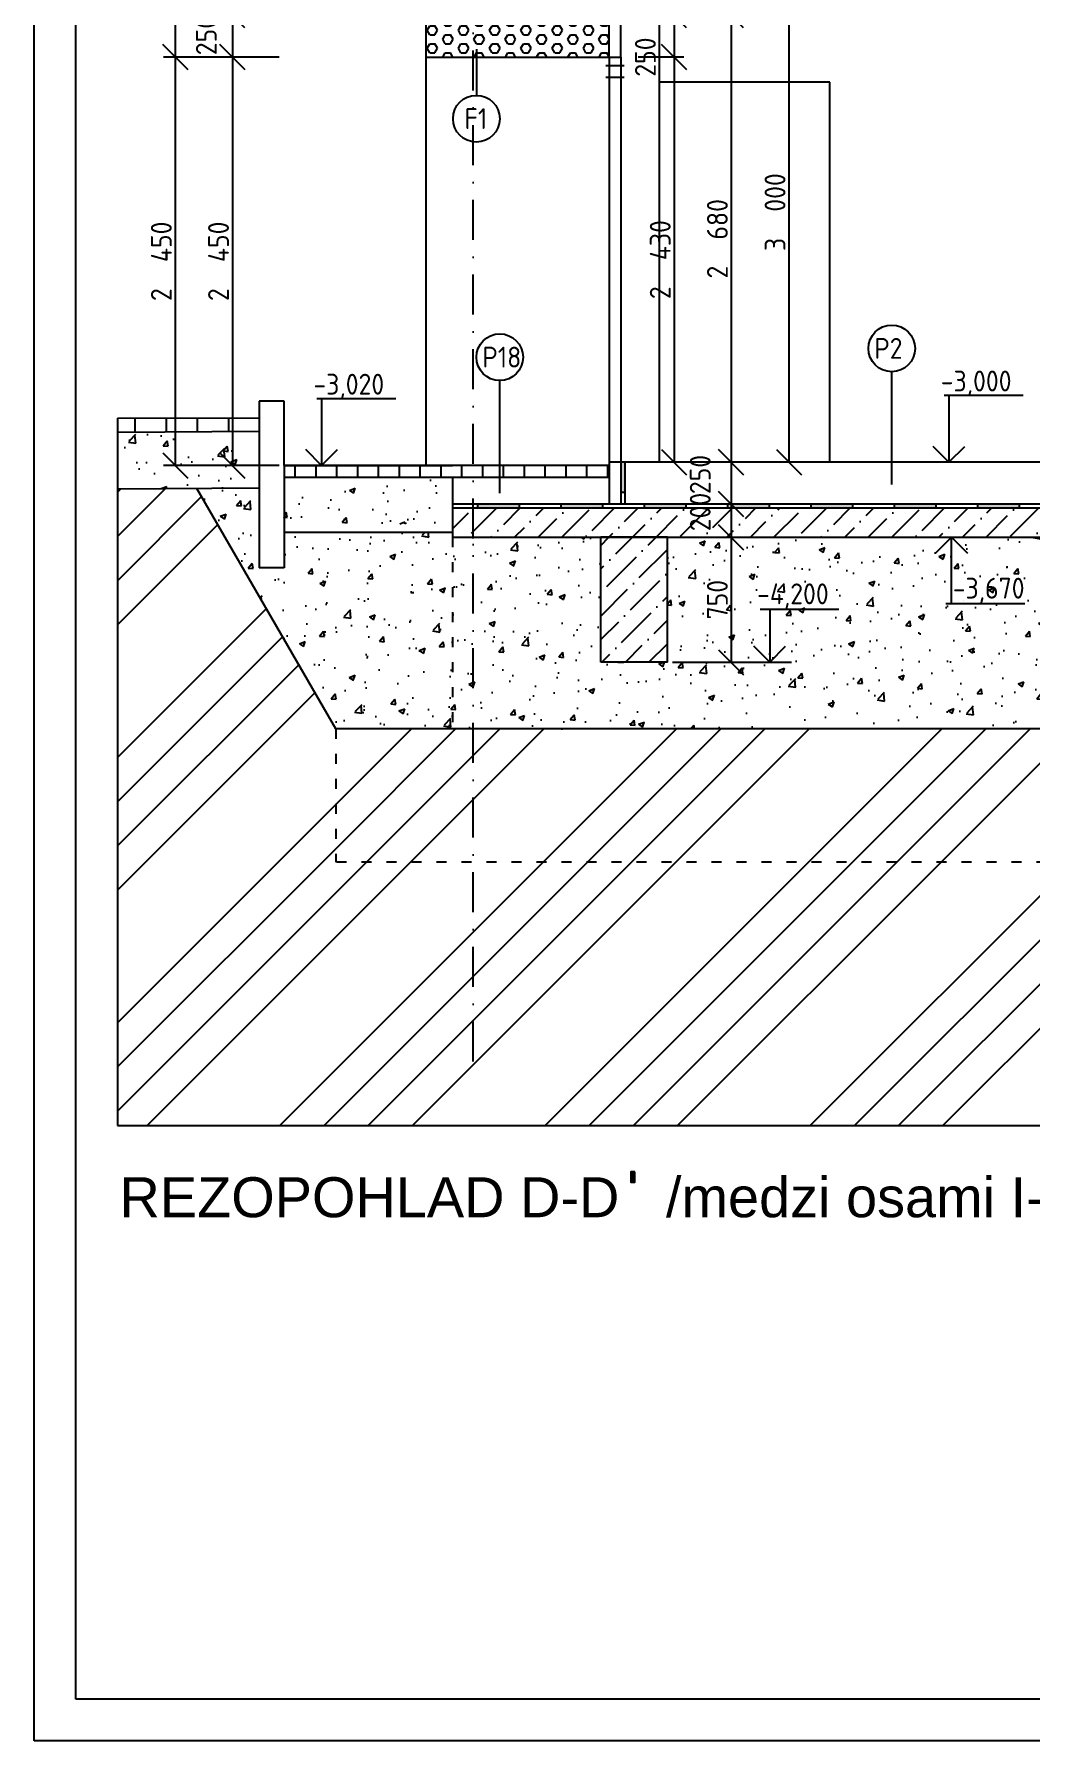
# Model space of a CAD drawing. Extents: x 3792242 to 5145247, y -1546315 to -1031918.
# Drawn here: x 3793531 to 3799511, y -1546315 to -1536076 of the extents above; entities that cross this region are included whole.
import ezdxf
from ezdxf.enums import TextEntityAlignment as Align

# ---------------------------------------------------------------- set-up
doc = ezdxf.new("R2010")
doc.units = 0
doc.header["$MEASUREMENT"] = 0
doc.linetypes.add('ACAD_ISO03W100', pattern=[30, 12, -18])
doc.linetypes.add('BODKOCIARKOVANA_3', pattern=[5.6, 3, -1.3, 0, -1.3])
doc.layers.get('0').update_dxf_attribs({"linetype": 'CONTINUOUS'})
doc.layers.get('Defpoints').update_dxf_attribs({"color": 61, "linetype": 'CONTINUOUS'})
for name, color, linetype in [('KÓTY', 4, 'CONTINUOUS'), ('MÚRY', 1, 'CONTINUOUS'), ('OKNÁ', 143, 'CONTINUOUS'), ('osi', 253, 'CONTINUOUS'), ('TENKÁ', 7, 'CONTINUOUS'), ('ŠRAFY', 82, 'CONTINUOUS'), ('šrafy-múry', 8, 'CONTINUOUS')]:
    doc.layers.add(name, color=color, linetype=linetype)
doc.styles.add('ARIAL', font='arial.ttf')
doc.styles.add('STYLE1', font='isocp.shx')
doc.dimstyles.new('STANDARD-50', dxfattribs={"dimtxt": 125, "dimasz": 150, "dimexe": 10, "dimexo": 200, "dimgap": 20, "dimtad": 1, "dimdsep": 46, "dimlunit": 6, "dimtxsty": 'STYLE1', "dimblk1": 'OBLIQUE', "dimblk2": 'OBLIQUE', "dimsah": 1, "dimcen": 2.5, "dimse1": 1, "dimse2": 1, "dimadec": 0, "dimazin": 0, "dimtfac": 1, "dimtmove": 1, "dimatfit": 3, "dimldrblk": 'OBLIQUE', "dimfxl": 1, "dimtolj": 1, "dimtzin": 0, "dimarcsym": 0})
pattern_1 = [(45, (42813.19, 2e-09), (53.0330086, 194.4543648), [250, -50, 0, -50])]
pattern_2 = [(45, (42813.2, 0), (-795.49513, 795.49513), []), (45, (43078.4, 0), (-795.49513, 795.49513), []), (45, (43343.5, 0), (-795.49513, 795.49513), []), (45, (43608.7, 0), (-795.49513, 795.49513), [])]
pattern_3 = [(50, (-12142841.75, 590327.22), (358.6300913, -31.3760675), [37.5, -412.5]), (355, (-12142841.75, 590327.22), (-69.375667, 376.096067), [30, -330]), (100.4514445, (-12142811.87, 590324.6), (289.254423, 344.7199955), [31.870096, -350.571056]), (46.1842, (-12142841.75, 590427.22), (533.620665, -82.75964), [56.25, -618.75]), (96.6356355, (-12142797.3, 590420.33), (467.330973, 487.0593), [47.805171, -525.85688]), (351.184164, (-12142841.75, 590427.2), (467.330973, 487.0593), [45, -495]), (21, (-12142791.75, 590402.22), (298.453526, -201.3094453), [37.5, -412.5]), (326, (-12142791.75, 590402.22), (121.657666, 362.5750225), [30, -330]), (71.4514447, (-12142766.9, 590385.45), (420.111188, 161.2655764), [31.870095, -350.571056]), (37.5, (-12142841.75, 590327.22), (6.0799277, 166.4469269), [0, -326, 0, -335, 0, -331.25]), (7.5, (-12142841.75, 590327.22), (131.5347687, 197.205856), [0, -191, 0, -318.5, 0, -126.25]), (327.5, (-12142953.25, 590327.22), (266.9112181, -11.2774359), [0, -125, 0, -390, 0, -517.5]), (317.5, (-12143003.25, 590327.22), (291.5930847, 50.052491), [0, -162.5, 0, -259, 0, -367.5])]

# ---------------------------------------------------------------- blocks, each defined once
blk = doc.blocks.new('_OBLIQUE')
at = {"color": 0, "linetype": 'ByBlock'}
blk.add_line((-0.5, -0.5), (0.5, 0.5), dxfattribs=at)
blk = doc.blocks.new('*D33696')
at = {"layer": 'Defpoints', "color": 0}
for p in [(3797050, -1535964), (3797050, -1536214), (3797370, -1536214)]:
    blk.add_point(p, dxfattribs=at)
at = {"layer": 'KÓTY', "color": 0, "lineweight": -2, "ltscale": 0.25}
blk.add_line((3797370, -1535964), (3797370, -1536214), dxfattribs=at)
at = {"layer": 'KÓTY', "color": 0, "linetype": 'ByBlock', "lineweight": -2, "xscale": 150, "yscale": 150, "zscale": 150}
for p, rotation in [((3797370, -1535964), 90), ((3797370, -1536214), 270)]:
    blk.add_blockref('_OBLIQUE', p, dxfattribs=dict(at, rotation=rotation))
at = {"layer": 'KÓTY', "color": 0, "insert": (3797198, -1536214), "char_height": 125, "attachment_point": 5, "rotation": 90, "style": 'STYLE1'}
blk.add_mtext('\\A1;250', dxfattribs=at)
blk = doc.blocks.new('*D33697')
at = {"layer": 'Defpoints', "color": 0}
for p in [(3797050, -1536214), (3797050, -1538644), (3797370, -1538644)]:
    blk.add_point(p, dxfattribs=at)
at = {"layer": 'KÓTY', "color": 0, "lineweight": -2, "ltscale": 0.25}
blk.add_line((3797370, -1536214), (3797370, -1538644), dxfattribs=at)
at = {"layer": 'KÓTY', "color": 0, "linetype": 'ByBlock', "lineweight": -2, "xscale": 150, "yscale": 150, "zscale": 150}
for p, rotation in [((3797370, -1536214), 90), ((3797370, -1538644), 270)]:
    blk.add_blockref('_OBLIQUE', p, dxfattribs=dict(at, rotation=rotation))
at = {"layer": 'KÓTY', "color": 0, "insert": (3797287, -1537429), "char_height": 125, "attachment_point": 5, "rotation": 90, "style": 'STYLE1'}
blk.add_mtext('\\A1;2ﾠ430', dxfattribs=at)
blk = doc.blocks.new('*D33698')
at = {"layer": 'Defpoints', "color": 0}
for p in [(3798059, -1535644), (3798059, -1538644), (3798059, -1538644)]:
    blk.add_point(p, dxfattribs=at)
at = {"layer": 'KÓTY', "color": 0, "lineweight": -2, "ltscale": 0.25}
blk.add_line((3798059, -1535644), (3798059, -1538644), dxfattribs=at)
at = {"layer": 'KÓTY', "color": 0, "linetype": 'ByBlock', "lineweight": -2, "xscale": 150, "yscale": 150, "zscale": 150}
for p, rotation in [((3798059, -1535644), 90), ((3798059, -1538644), 270)]:
    blk.add_blockref('_OBLIQUE', p, dxfattribs=dict(at, rotation=rotation))
at = {"layer": 'KÓTY', "color": 0, "insert": (3797976, -1537144), "char_height": 125, "attachment_point": 5, "rotation": 90, "style": 'STYLE1'}
blk.add_mtext('\\A1;3ﾠ000', dxfattribs=at)
blk = doc.blocks.new('*D33699')
at = {"layer": 'Defpoints', "color": 0}
for p in [(3797050, -1535964), (3797050, -1538644), (3797712, -1538644)]:
    blk.add_point(p, dxfattribs=at)
at = {"layer": 'KÓTY', "color": 0, "lineweight": -2, "ltscale": 0.25}
blk.add_line((3797712, -1535964), (3797712, -1538644), dxfattribs=at)
at = {"layer": 'KÓTY', "color": 0, "linetype": 'ByBlock', "lineweight": -2, "xscale": 150, "yscale": 150, "zscale": 150}
for p, rotation in [((3797712, -1535964), 90), ((3797712, -1538644), 270)]:
    blk.add_blockref('_OBLIQUE', p, dxfattribs=dict(at, rotation=rotation))
at = {"layer": 'KÓTY', "color": 0, "insert": (3797630, -1537304), "char_height": 125, "attachment_point": 5, "rotation": 90, "style": 'STYLE1'}
blk.add_mtext('\\A1;2ﾠ680', dxfattribs=at)
blk = doc.blocks.new('*D39734')
at = {"layer": 'Defpoints', "color": 0}
for p in [(3797712, -1538644), (3797712, -1538894), (3797712, -1538894)]:
    blk.add_point(p, dxfattribs=at)
at = {"layer": 'KÓTY', "color": 0, "lineweight": -2, "ltscale": 0.25}
blk.add_line((3797712, -1538644), (3797712, -1538894), dxfattribs=at)
at = {"layer": 'KÓTY', "color": 0, "linetype": 'ByBlock', "lineweight": -2, "xscale": 150, "yscale": 150, "zscale": 150}
for p, rotation in [((3797712, -1538644), 90), ((3797712, -1538894), 270)]:
    blk.add_blockref('_OBLIQUE', p, dxfattribs=dict(at, rotation=rotation))
at = {"layer": 'KÓTY', "color": 0, "insert": (3797527, -1538718), "char_height": 125, "attachment_point": 5, "rotation": 90, "style": 'STYLE1'}
blk.add_mtext('\\A1;250', dxfattribs=at)
blk = doc.blocks.new('*D39735')
at = {"layer": 'Defpoints', "color": 0}
for p in [(3797712, -1538894), (3797712, -1539094), (3797712, -1539094)]:
    blk.add_point(p, dxfattribs=at)
at = {"layer": 'KÓTY', "color": 0, "lineweight": -2, "ltscale": 0.25}
blk.add_line((3797712, -1538894), (3797712, -1539094), dxfattribs=at)
at = {"layer": 'KÓTY', "color": 0, "linetype": 'ByBlock', "lineweight": -2, "xscale": 150, "yscale": 150, "zscale": 150}
for p, rotation in [((3797712, -1538894), 90), ((3797712, -1539094), 270)]:
    blk.add_blockref('_OBLIQUE', p, dxfattribs=dict(at, rotation=rotation))
at = {"layer": 'KÓTY', "color": 0, "insert": (3797527, -1538943), "char_height": 125, "attachment_point": 5, "rotation": 90, "style": 'STYLE1'}
blk.add_mtext('\\A1;200', dxfattribs=at)
blk = doc.blocks.new('*D39736')
at = {"layer": 'Defpoints', "color": 0}
for p in [(3797330, -1539094), (3797330, -1539844), (3797712, -1539844)]:
    blk.add_point(p, dxfattribs=at)
at = {"layer": 'KÓTY', "color": 0, "lineweight": -2, "ltscale": 0.25}
blk.add_line((3797712, -1539094), (3797712, -1539844), dxfattribs=at)
at = {"layer": 'KÓTY', "color": 0, "linetype": 'ByBlock', "lineweight": -2, "xscale": 150, "yscale": 150, "zscale": 150}
for p, rotation in [((3797712, -1539094), 90), ((3797712, -1539844), 270)]:
    blk.add_blockref('_OBLIQUE', p, dxfattribs=dict(at, rotation=rotation))
at = {"layer": 'KÓTY', "color": 0, "insert": (3797630, -1539469), "char_height": 125, "attachment_point": 5, "rotation": 90, "style": 'STYLE1'}
blk.add_mtext('\\A1;750', dxfattribs=at)
blk = doc.blocks.new('*D49444')
at = {"layer": 'Defpoints', "color": 0}
for p in [(3795880, -1534084), (3794377, -1536214), (3795880, -1536214)]:
    blk.add_point(p, dxfattribs=at)
at = {"layer": 'KÓTY', "color": 0, "lineweight": -2, "ltscale": 0.25}
blk.add_line((3794377, -1534084), (3794377, -1536214), dxfattribs=at)
at = {"layer": 'KÓTY', "color": 0, "linetype": 'ByBlock', "lineweight": -2, "xscale": 150, "yscale": 150, "zscale": 150}
for p, rotation in [((3794377, -1534084), 90), ((3794377, -1536214), 270)]:
    blk.add_blockref('_OBLIQUE', p, dxfattribs=dict(at, rotation=rotation))
at = {"layer": 'KÓTY', "color": 0, "insert": (3794294, -1535149), "char_height": 125, "attachment_point": 5, "rotation": 90, "style": 'STYLE1'}
blk.add_mtext('\\A1;2ﾠ130', dxfattribs=at)
blk = doc.blocks.new('*D49445')
at = {"layer": 'Defpoints', "color": 0}
for p in [(3795880, -1536214), (3794377, -1538664), (3795880, -1538664)]:
    blk.add_point(p, dxfattribs=at)
at = {"layer": 'KÓTY', "color": 0, "lineweight": -2, "ltscale": 0.25}
blk.add_line((3794377, -1536214), (3794377, -1538664), dxfattribs=at)
at = {"layer": 'KÓTY', "color": 0, "linetype": 'ByBlock', "lineweight": -2, "xscale": 150, "yscale": 150, "zscale": 150}
for p, rotation in [((3794377, -1536214), 90), ((3794377, -1538664), 270)]:
    blk.add_blockref('_OBLIQUE', p, dxfattribs=dict(at, rotation=rotation))
at = {"layer": 'KÓTY', "color": 0, "insert": (3794294, -1537439), "char_height": 125, "attachment_point": 5, "rotation": 90, "style": 'STYLE1'}
blk.add_mtext('\\A1;2ﾠ450', dxfattribs=at)
blk = doc.blocks.new('*D49462')
at = {"layer": 'Defpoints', "color": 0}
for p in [(3796080, -1535964), (3794720, -1536214), (3795880, -1536214)]:
    blk.add_point(p, dxfattribs=at)
at = {"layer": 'KÓTY', "color": 0, "lineweight": -2, "ltscale": 0.25}
blk.add_line((3794720, -1535964), (3794720, -1536214), dxfattribs=at)
at = {"layer": 'KÓTY', "color": 0, "linetype": 'ByBlock', "lineweight": -2, "xscale": 150, "yscale": 150, "zscale": 150}
for p, rotation in [((3794720, -1535964), 90), ((3794720, -1536214), 270)]:
    blk.add_blockref('_OBLIQUE', p, dxfattribs=dict(at, rotation=rotation))
at = {"layer": 'KÓTY', "color": 0, "insert": (3794564, -1536085), "char_height": 125, "attachment_point": 5, "rotation": 90, "style": 'STYLE1'}
blk.add_mtext('\\A1;250', dxfattribs=at)
blk = doc.blocks.new('*D49463')
at = {"layer": 'Defpoints', "color": 0}
for p in [(3795880, -1536214), (3794720, -1538664), (3795880, -1538664)]:
    blk.add_point(p, dxfattribs=at)
at = {"layer": 'KÓTY', "color": 0, "lineweight": -2, "ltscale": 0.25}
blk.add_line((3794720, -1536214), (3794720, -1538664), dxfattribs=at)
at = {"layer": 'KÓTY', "color": 0, "linetype": 'ByBlock', "lineweight": -2, "xscale": 150, "yscale": 150, "zscale": 150}
for p, rotation in [((3794720, -1536214), 90), ((3794720, -1538664), 270)]:
    blk.add_blockref('_OBLIQUE', p, dxfattribs=dict(at, rotation=rotation))
at = {"layer": 'KÓTY', "color": 0, "insert": (3794637, -1537439), "char_height": 125, "attachment_point": 5, "rotation": 90, "style": 'STYLE1'}
blk.add_mtext('\\A1;2ﾠ450', dxfattribs=at)

msp = doc.modelspace()

# ---------------------------------------------------------------- hatches: boundary and pattern name
at = {"layer": 'TENKÁ', "ltscale": 0.25}
for points in [[(3797075.193, -1538643.77), (3797050.193, -1538643.77), (3797050.193, -1538825.77), (3797075.193, -1538825.77)], [(3796440.193, -1538893.77), (3796190.193, -1538893.77), (3796190.193, -1538918.77), (3796440.193, -1538918.77)], [(3796940.193, -1538893.77), (3796690.193, -1538893.77), (3796690.193, -1538918.77), (3796940.193, -1538918.77)], [(3797440.193, -1538893.77), (3797190.193, -1538893.77), (3797190.193, -1538918.77), (3797440.193, -1538918.77)], [(3797940.193, -1538893.77), (3797690.193, -1538893.77), (3797690.193, -1538918.77), (3797940.193, -1538918.77)], [(3798440.193, -1538893.77), (3798190.193, -1538893.77), (3798190.193, -1538918.77), (3798440.193, -1538918.77)], [(3798940.193, -1538893.77), (3798690.193, -1538893.77), (3798690.193, -1538918.77), (3798940.193, -1538918.77)], [(3799440.193, -1538893.77), (3799190.193, -1538893.77), (3799190.193, -1538918.77), (3799440.193, -1538918.77)]]:
    msp.add_hatch(color=256, dxfattribs=at).paths.add_polyline_path(points)
at = {"layer": 'TENKÁ'}
h = msp.add_hatch(color=256, dxfattribs=at)
h.dxf.hatch_style = 1
h.paths.add_polyline_path([(3797110.818, -1542900.303), (3797110.818, -1542963.928), (3797134.443, -1542963.928), (3797134.443, -1542900.303)])
at = {"layer": 'ŠRAFY'}
h = msp.add_hatch(dxfattribs=at)
h.set_pattern_fill('HEX', color=256, scale=250)
h.set_pattern_definition([(0, (-652064.81, -17883.5), (0, 54.12658774), [31.25, -62.5]), (120, (-652064.81, -17883.5), (-46.875, -27.06329387), [31.25, -62.5]), (60, (-652033.56, -17883.5), (-46.875, 27.06329387), [31.25, -62.5])])
h.paths.add_polyline_path([(3795880.193, -1534113.77), (3795880.193, -1536213.77), (3796980.193, -1536213.77), (3796980.193, -1535963.77), (3796080.193, -1535963.77), (3796040.193, -1535963.77), (3796040.193, -1535743.77), (3796040.193, -1534113.77)])
at = {"layer": 'ŠRAFY', "ltscale": 0.25}
h = msp.add_hatch(dxfattribs=at)
h.set_pattern_fill('ANSI31', color=256, scale=1500, angle=45)
h.set_pattern_definition([(90, (42261.46, -33428.65), (-187.5, 1e-14), [])])
h.paths.add_polyline_path([(3794880.963, -1538453.92), (3794880.963, -1538378.92), (3794030.863, -1538384.222), (3794030.863, -1538464.223), (3794875.93, -1538458.953)])
h = msp.add_hatch(dxfattribs=at)
h.set_pattern_fill('AR-CONC', color=256, scale=50)
h.set_pattern_definition([(50, (-12143131.48, 591782.07), (358.6300913, -31.3760675), [37.5, -412.5]), (355, (-12143131.5, 591782.07), (-69.375667, 376.096067), [30, -330]), (100.4514445, (-12143101.6, 591779.46), (289.254423, 344.7199955), [31.870096, -350.571056]), (46.1842, (-12143131.5, 591882.07), (533.620665, -82.75964), [56.25, -618.75]), (96.6356355, (-12143087, 591875.2), (467.330973, 487.0593), [47.805171, -525.85688]), (351.184164, (-12143131.5, 591882.1), (467.330973, 487.0593), [45, -495]), (21, (-12143081.48, 591857.07), (298.453526, -201.3094453), [37.5, -412.5]), (326, (-12143081.5, 591857.07), (121.657666, 362.5750225), [30, -330]), (71.4514447, (-12143056.6, 591840.3), (420.111188, 161.2655764), [31.870095, -350.571056]), (37.5, (-12143131.48, 591782.07), (6.0799277, 166.4469269), [0, -326, 0, -335, 0, -331.25]), (7.5, (-12143131.48, 591782.07), (131.5347687, 197.205856), [0, -191, 0, -318.5, 0, -126.25]), (327.5, (-12143242.98, 591782.07), (266.9112181, -11.2774359), [0, -125, 0, -390, 0, -517.5]), (317.5, (-12143292.98, 591782.07), (291.5930847, 50.052491), [0, -162.5, 0, -259, 0, -367.5])])
h.paths.add_polyline_path([(3794755.963, -1538578.92), (3794875.93, -1538458.953), (3794030.863, -1538464.223), (3794030.863, -1538804.23), (3794755.963, -1538799.708)])
h = msp.add_hatch(dxfattribs=at)
h.set_pattern_fill('ANSI31', color=256, scale=1000, angle=45)
h.set_pattern_definition([(90, (-152.81, -33413.5), (-125, 8e-15), [])])
h.paths.add_polyline_path([(3796980.193, -1538663.77), (3796040.193, -1538663.77), (3795880.193, -1538663.77), (3795255.707, -1538663.77), (3795030.863, -1538663.77), (3795030.863, -1538733.77), (3796040.193, -1538733.77), (3796980.193, -1538733.77)])
h = msp.add_hatch(dxfattribs=at)
h.set_pattern_fill('AR-CONC', color=256, scale=50)
h.set_pattern_definition([(50, (-12185545.75, 591797.22), (358.6300913, -31.3760675), [37.5, -412.5]), (355, (-12185545.75, 591797.22), (-69.375667, 376.096067), [30, -330]), (100.4514445, (-12185515.87, 591794.6), (289.254423, 344.7199955), [31.870096, -350.571056]), (46.1842, (-12185545.75, 591897.22), (533.620665, -82.75964), [56.25, -618.75]), (96.6356355, (-12185501.3, 591890.33), (467.330973, 487.0593), [47.805171, -525.85688]), (351.184164, (-12185545.75, 591897.2), (467.330973, 487.0593), [45, -495]), (21, (-12185495.75, 591872.22), (298.453526, -201.3094453), [37.5, -412.5]), (326, (-12185495.75, 591872.22), (121.657666, 362.5750225), [30, -330]), (71.4514447, (-12185470.9, 591855.45), (420.111188, 161.2655764), [31.870095, -350.571056]), (37.5, (-12185545.75, 591797.22), (6.0799277, 166.4469269), [0, -326, 0, -335, 0, -331.25]), (7.5, (-12185545.75, 591797.22), (131.5347687, 197.205856), [0, -191, 0, -318.5, 0, -126.25]), (327.5, (-12185657.25, 591797.22), (266.9112181, -11.2774359), [0, -125, 0, -390, 0, -517.5]), (317.5, (-12185707.25, 591797.22), (291.5930847, 50.052491), [0, -162.5, 0, -259, 0, -367.5])])
h.paths.add_polyline_path([(3796086.693, -1538733.77), (3796086.693, -1538738.77), (3795961.693, -1538863.77), (3795961.693, -1539013.77), (3795030.863, -1539013.77), (3795030.863, -1538733.77)])
h = msp.add_hatch(dxfattribs=at)
h.set_pattern_fill('ANSI34', color=256, scale=1500)
h.set_pattern_definition(pattern_2)
h.paths.add_polyline_path([(3856930.362, -1539703.601), (3856390.193, -1540243.77), (3856390.193, -1541043.77), (3853790.193, -1541043.77), (3853360.193, -1541043.77), (3852652.192, -1541043.77), (3851490.193, -1541043.77), (3848890.193, -1541043.77), (3843835.652, -1541043.77), (3842560.193, -1541043.77), (3841060.193, -1541043.77), (3841060.193, -1540243.77), (3840660.193, -1539843.77), (3810420.193, -1539843.77), (3810420.193, -1540643.77), (3808620.193, -1540643.77), (3808620.193, -1539843.77), (3806456.344, -1539842.618), (3806055.193, -1540243.77), (3806055.193, -1541043.77), (3803655.193, -1541043.77), (3803655.193, -1540243.77), (3802005.193, -1540243.77), (3802005.193, -1541043.77), (3799805.193, -1541043.77), (3795340.193, -1541043.77), (3795340.193, -1540243.77), (3794507.358, -1538801.258), (3794030.863, -1538804.23), (3794030.863, -1542624), (3858687.193, -1542624), (3858687.193, -1539705.358), (3857100.193, -1539703.771)])
h.paths.add_polyline_path([(3806314.535, -1539532.394), (3806820.884, -1539532.394), (3806820.884, -1539732.444), (3806314.535, -1539732.444)], flags=24)
h.paths.add_polyline_path([(3807463.582, -1540068.7), (3807969.93, -1540068.7), (3807969.93, -1540268.749), (3807463.582, -1540268.749)], flags=24)
h.paths.add_polyline_path([(3807462.035, -1539346.395), (3807980.884, -1539346.395), (3807980.884, -1539546.444), (3807462.035, -1539546.444)], flags=24)
h.paths.add_polyline_path([(3803217.693, -1539571.299), (3803217.693, -1539308.701), (3803467.693, -1539308.701), (3803467.693, -1539571.299)], flags=24)
h.paths.add_polyline_path([(3807963.193, -1540387.57), (3807963.193, -1540099.971), (3808213.193, -1540099.971), (3808213.193, -1540387.57)], flags=24)
h.paths.add_polyline_path([(3807963.193, -1539722.57), (3807963.193, -1539434.971), (3808213.193, -1539434.971), (3808213.193, -1539722.57)], flags=24)
h = msp.add_hatch(dxfattribs=at)
h.set_pattern_fill('AR-CONC', color=256, scale=50)
h.set_pattern_definition(pattern_3)
h.paths.add_polyline_path([(3795340.193, -1540243.77), (3796040.193, -1540243.77), (3796040.193, -1539093.77), (3796040.193, -1539063.77), (3795030.863, -1539063.77), (3795030.863, -1539278.77), (3794880.863, -1539278.77), (3794880.863, -1538798.929), (3794507.358, -1538801.258)])
h = msp.add_hatch(dxfattribs=at)
h.set_pattern_fill('AR-CONC', color=256, scale=50)
h.set_pattern_definition(pattern_3)
h.paths.add_polyline_path([(3800580.193, -1540243.77), (3800580.193, -1539093.77), (3797330.193, -1539093.77), (3797330.193, -1539843.77), (3796930.193, -1539843.77), (3796930.193, -1539093.77), (3796040.193, -1539093.77), (3796040.193, -1540243.77)])
h.paths.add_polyline_path([(3800129.193, -1539722.57), (3800129.193, -1539434.971), (3800379.193, -1539434.971), (3800379.193, -1539722.57)], flags=24)
h.paths.add_polyline_path([(3799628.035, -1539346.395), (3800146.884, -1539346.395), (3800146.884, -1539546.444), (3799628.035, -1539546.444)], flags=24)
h.paths.add_polyline_path([(3800061.193, -1539357.799), (3800061.193, -1539070.201), (3800311.193, -1539070.201), (3800311.193, -1539357.799)], flags=9)
h.paths.add_polyline_path([(3797504.693, -1539612.57), (3797504.693, -1539324.971), (3797754.693, -1539324.971), (3797754.693, -1539612.57)], flags=24)
h.paths.add_polyline_path([(3799029.535, -1539312.394), (3799535.884, -1539312.394), (3799535.884, -1539512.444), (3799029.535, -1539512.444)], flags=24)
h.paths.add_polyline_path([(3797855.535, -1539346.395), (3798374.384, -1539346.395), (3798374.384, -1539546.444), (3797855.535, -1539546.444)], flags=24)
h = msp.add_hatch(dxfattribs=at)
h.set_pattern_fill('ANSI34', color=256, scale=1500)
h.set_pattern_definition(pattern_2)
h.paths.add_polyline_path([(3795340.193, -1540243.77), (3795340.193, -1541043.77), (3799805.193, -1541043.77), (3799805.193, -1540243.77), (3796040.193, -1540243.77)])
at = {"layer": 'šrafy-múry'}
h = msp.add_hatch(dxfattribs=at)
h.set_pattern_fill('ANSI36', color=253, scale=800, angle=360)
h.set_pattern_definition(pattern_1)
h.paths.add_polyline_path([(3800930.193, -1539313.77), (3801130.193, -1539313.77), (3801130.193, -1539095.773), (3801130.193, -1538918.77), (3800940.193, -1538918.77), (3800690.193, -1538918.77), (3800440.193, -1538918.77), (3800190.193, -1538918.77), (3799940.193, -1538918.77), (3799690.193, -1538918.77), (3799440.193, -1538918.77), (3799190.193, -1538918.77), (3798940.193, -1538918.77), (3798690.193, -1538918.77), (3798440.193, -1538918.77), (3798190.193, -1538918.77), (3797940.193, -1538918.77), (3797690.193, -1538918.77), (3797440.193, -1538918.77), (3797190.193, -1538918.77), (3796940.193, -1538918.77), (3796690.193, -1538918.77), (3796440.193, -1538918.77), (3796190.193, -1538918.77), (3796040.193, -1538918.77), (3796040.193, -1539093.77), (3796930.193, -1539093.77), (3797330.193, -1539093.77), (3800930.193, -1539093.77)])
h = msp.add_hatch(dxfattribs=at)
h.set_pattern_fill('ANSI36', color=253, scale=800, angle=360)
h.set_pattern_definition(pattern_1)
h.paths.add_polyline_path([(3796930.193, -1539093.77), (3796930.193, -1539843.77), (3797330.193, -1539843.77), (3797330.193, -1539093.77)])

# ---------------------------------------------------------------- linework, layer by layer
at = {"color": 253}
for p, q in [((3795340.193, -1540243.77), (3794507.358, -1538801.258)), ((3802005.193, -1540243.77), (3795340.193, -1540243.77))]:
    msp.add_line(p, q, dxfattribs=at)
at = {"layer": 'Defpoints'}
for p, q in [((3794030.863, -1538379.77), (3794030.863, -1542624)), ((3794030.863, -1542624), (3858687.193, -1542624))]:
    msp.add_line(p, q, dxfattribs=at)
at = {"layer": 'KÓTY', "ltscale": 0.25}
for p, q in [((3794657.596, -1536213.77), (3794307.596, -1536213.77)), ((3795000.596, -1536213.77), (3794650.596, -1536213.77)), ((3797427.693, -1536213.77), (3797154.193, -1536213.77)), ((3794657.596, -1538663.77), (3794307.596, -1538663.77)), ((3795000.596, -1538663.77), (3794650.596, -1538663.77))]:
    msp.add_line(p, q, dxfattribs=at)
at = {"layer": 'KÓTY'}
msp.add_line((3797361.193, -1539843.77), (3798074.693, -1539843.77), dxfattribs=at)
at = {"layer": 'MÚRY'}
for p, q in [((3795880.193, -1534113.77), (3795880.193, -1536213.77)), ((3797050.193, -1536213.77), (3797050.193, -1535963.77)), ((3795880.193, -1536213.77), (3797050.193, -1536213.77)), ((3794880.863, -1538278.77), (3794880.963, -1538378.92)), ((3795030.863, -1538278.77), (3794880.863, -1538278.77)), ((3795030.863, -1538663.77), (3795030.863, -1538278.77)), ((3794030.863, -1538379.77), (3794880.863, -1538378.92)), ((3800940.193, -1538643.77), (3796980.193, -1538643.77)), ((3796980.193, -1538643.77), (3796980.193, -1538663.77)), ((3795880.193, -1538663.77), (3795030.863, -1538663.77)), ((3795030.863, -1538663.77), (3796040.193, -1538663.77)), ((3796980.193, -1538663.77), (3795880.193, -1538663.77))]:
    msp.add_line(p, q, dxfattribs=at)
at = {"layer": 'OKNÁ', "ltscale": 0.25}
for p, q in [((3796183.816, -1536166.09), (3796183.816, -1536443.452)), ((3796960.193, -1536263.77), (3797070.193, -1536263.77)), ((3796980.193, -1536213.77), (3796980.193, -1538643.77)), ((3797050.193, -1536213.77), (3797050.193, -1538643.77)), ((3796960.193, -1536333.77), (3797070.193, -1536333.77)), ((3798675.715, -1538777.338), (3798675.715, -1538101.662)), ((3796324.215, -1538829.838), (3796324.215, -1538154.162))]:
    msp.add_line(p, q, dxfattribs=at)
for centre in [(3796183.816, -1536583.452), (3798675.715, -1537961.662), (3796324.215, -1538014.162)]:
    msp.add_circle(centre, 140, dxfattribs=at)
at = {"layer": 'osi', "linetype": 'BODKOCIARKOVANA_3', "ltscale": 80}
msp.add_line((3796165.193, -1542239.5), (3796165.193, -1519829.5), dxfattribs=at)
at = {"layer": 'TENKÁ', "color": 7}
for p, q in [((3793530.863, -1546314.833), (3793530.863, -1518480.798)), ((3793780.863, -1546064.833), (3793780.863, -1518730.798)), ((3869187.193, -1546064.833), (3793780.863, -1546064.833)), ((3869437.193, -1546314.833), (3793530.863, -1546314.833))]:
    msp.add_line(p, q, dxfattribs=at)
at = {"layer": 'TENKÁ'}
for p, q in [((3796980.193, -1536213.77), (3796980.193, -1535963.77)), ((3797280.193, -1535963.77), (3797280.193, -1538643.77)), ((3795880.193, -1536213.77), (3795880.193, -1538663.77)), ((3798305.193, -1536363.77), (3797280.193, -1536363.77)), ((3798305.193, -1538643.77), (3798305.193, -1536363.77)), ((3794880.863, -1538378.92), (3794880.863, -1539278.77)), ((3794030.863, -1538464.223), (3794881.462, -1538458.919)), ((3797050.193, -1538643.77), (3797050.193, -1538893.77)), ((3797075.193, -1538643.77), (3797075.193, -1538893.77)), ((3795030.863, -1538663.77), (3795030.863, -1539278.77)), ((3795030.863, -1538733.77), (3796980.193, -1538733.77)), ((3796040.193, -1538733.77), (3796040.193, -1539093.77)), ((3796980.193, -1538663.77), (3796980.193, -1538893.77)), ((3794030.863, -1538804.23), (3794880.863, -1538798.929)), ((3796040.193, -1538893.77), (3801130.193, -1538893.77)), ((3795030.863, -1539063.77), (3796040.193, -1539063.77)), ((3796040.193, -1539093.77), (3801130.193, -1539093.77)), ((3795030.863, -1539278.77), (3794880.863, -1539278.77))]:
    msp.add_line(p, q, dxfattribs=at)
at = {"layer": 'TENKÁ', "linetype": 'ByBlock', "ltscale": 0.25}
for p, q in [((3795700.012, -1538263.77), (3795226.114, -1538263.77)), ((3795255.708, -1538263.77), (3795255.708, -1538663.77)), ((3799463.512, -1538244.755), (3798989.614, -1538244.755)), ((3799019.208, -1538244.755), (3799019.208, -1538644.756)), ((3795255.708, -1538663.77), (3795160.248, -1538568.311)), ((3795255.708, -1538663.77), (3795351.167, -1538568.311)), ((3799019.208, -1538644.755), (3798923.748, -1538549.296)), ((3799019.208, -1538644.755), (3799114.667, -1538549.296)), ((3799034.693, -1539093.77), (3798939.233, -1539189.23)), ((3799034.693, -1539093.77), (3799130.152, -1539189.23)), ((3799034.693, -1539493.77), (3799034.693, -1539093.77)), ((3798359.498, -1539527.77), (3797885.599, -1539527.77)), ((3797943.693, -1539527.77), (3797943.693, -1539843.771)), ((3799473.998, -1539493.77), (3799000.099, -1539493.77)), ((3797943.693, -1539843.771), (3797848.233, -1539748.311)), ((3797943.693, -1539843.771), (3798039.152, -1539748.311))]:
    msp.add_line(p, q, dxfattribs=at)
at = {"layer": 'TENKÁ', "ltscale": 0.25}
for p, q in [((3797075.193, -1538825.77), (3797050.193, -1538825.77)), ((3796040.193, -1538918.77), (3801130.193, -1538918.77)), ((3796040.193, -1538918.77), (3801130.193, -1538918.77)), ((3796190.193, -1538893.77), (3796190.193, -1538918.77)), ((3796440.193, -1538893.77), (3796440.193, -1538918.77)), ((3796690.193, -1538893.77), (3796690.193, -1538918.77)), ((3796940.193, -1538893.77), (3796940.193, -1538918.77)), ((3797190.193, -1538893.77), (3797190.193, -1538918.77)), ((3797440.193, -1538893.77), (3797440.193, -1538918.77)), ((3797690.193, -1538893.77), (3797690.193, -1538918.77)), ((3797940.193, -1538893.77), (3797940.193, -1538918.77)), ((3798190.193, -1538893.77), (3798190.193, -1538918.77)), ((3798440.193, -1538893.77), (3798440.193, -1538918.77)), ((3798690.193, -1538893.77), (3798690.193, -1538918.77)), ((3798940.193, -1538893.77), (3798940.193, -1538918.77)), ((3799190.193, -1538893.77), (3799190.193, -1538918.77)), ((3799440.193, -1538893.77), (3799440.193, -1538918.77))]:
    msp.add_line(p, q, dxfattribs=at)
at = {"layer": 'TENKÁ', "linetype": 'ACAD_ISO03W100', "ltscale": 5}
for p, q in [((3796040.193, -1539093.77), (3796040.193, -1540243.77)), ((3795340.193, -1540243.77), (3795340.193, -1541043.77)), ((3802005.193, -1541043.77), (3795340.193, -1541043.77))]:
    msp.add_line(p, q, dxfattribs=at)
at = {"layer": 'TENKÁ', "linetype": 'Continuous', "lineweight": 25}
for p, q in [((3796930.193, -1539843.77), (3796930.193, -1539093.77)), ((3797330.193, -1539093.77), (3796930.193, -1539093.77)), ((3797330.193, -1539843.77), (3797330.193, -1539093.77)), ((3797330.193, -1539843.77), (3796930.193, -1539843.77))]:
    msp.add_line(p, q, dxfattribs=at)
at = {"layer": 'TENKÁ'}
msp.add_lwpolyline([(3797134.443, -1542900.303), (3797110.818, -1542900.303), (3797110.818, -1542963.928), (3797134.443, -1542963.928)], close=True, dxfattribs=at)

# ---------------------------------------------------------------- texts
at = {"layer": 'TENKÁ', "ltscale": 0.25, "style": 'STYLE1'}
for s, p in [('F1', (3796112.512, -1536645.63)), ('P2', (3798571.411, -1538023.84)), ('P18', (3796219.911, -1538076.34)), ('-3,020', (3795206.597, -1538238.749)), ('-3,000', (3798970.097, -1538219.734)), ('-3,670', (3799042.035, -1539462.444)), ('-4,200', (3797868.035, -1539496.444))]:
    msp.add_text(s, height=125, dxfattribs=at).set_placement(p)
at = {"layer": 'TENKÁ', "lineweight": 40, "ltscale": 0.25, "style": 'ARIAL'}
msp.add_text('REZOPOHLAD D-D   /medzi osami I-H/', height=240, dxfattribs=at).set_placement((3796985.968, -1542933.684), align=Align.TOP_CENTER)

# ---------------------------------------------------------------- dimensions: what is measured, and where the dimension line sits
at = {"layer": 'KÓTY', "ltscale": 0.25}
for base, p1, p2, picture, middle in [((3794376.693, -1536213.77), (3795880.193, -1534083.77), (3795880.193, -1536213.77), '*D49444', (3794294.15, -1535148.77)), ((3798058.693, -1538643.77), (3798058.693, -1535643.77), (3798058.693, -1538643.77), '*D33698', (3797976.15, -1537143.77)), ((3797712.193, -1538643.77), (3797050.193, -1535963.77), (3797050.193, -1538643.77), '*D33699', (3797629.65, -1537303.77)), ((3794376.693, -1538663.77), (3795880.193, -1536213.77), (3795880.193, -1538663.77), '*D49445', (3794294.15, -1537438.77)), ((3794719.693, -1538663.77), (3795880.193, -1536213.77), (3795880.193, -1538663.77), '*D49463', (3794637.15, -1537438.77)), ((3797369.693, -1538643.77), (3797050.193, -1536213.77), (3797050.193, -1538643.77), '*D33697', (3797287.15, -1537428.77)), ((3797712.193, -1538893.77), (3797712.193, -1538643.77), (3797712.193, -1538893.77), '*D39734', (3797527.193, -1538718.02)), ((3797712.193, -1539093.77), (3797712.193, -1538893.77), (3797712.193, -1539093.77), '*D39735', (3797527.193, -1538943.02)), ((3797712.193, -1539843.77), (3797330.193, -1539093.77), (3797330.193, -1539843.77), '*D39736', (3797629.693, -1539468.77))]:
    dim = msp.add_linear_dim(base=base, p1=p1, p2=p2, angle=90, dimstyle='STANDARD-50', override={"dimtxsty": 'STYLE1', "dimldrblk": 'OBLIQUE'}, dxfattribs=at)
    dim.commit()
    dim.dimension.update_dxf_attribs({"geometry": picture, "text_midpoint": middle})
for base, p1, p2, picture, middle in [((3794719.693, -1536213.77), (3796080.193, -1535963.77), (3795880.193, -1536213.77), '*D49462', (3794646.193, -1536085)), ((3797369.693, -1536213.77), (3797050.193, -1535963.77), (3797050.193, -1536213.77), '*D33696', (3797280.193, -1536213.77))]:
    dim = msp.add_linear_dim(base=base, p1=p1, p2=p2, angle=90, dimstyle='STANDARD-50', override={"dimtxsty": 'STYLE1', "dimldrblk": 'OBLIQUE'}, dxfattribs=at)
    dim.commit()
    dim.dimension.update_dxf_attribs({"geometry": picture, "text_midpoint": middle, "dimtype": 160})

doc.saveas('drawing.dxf')
